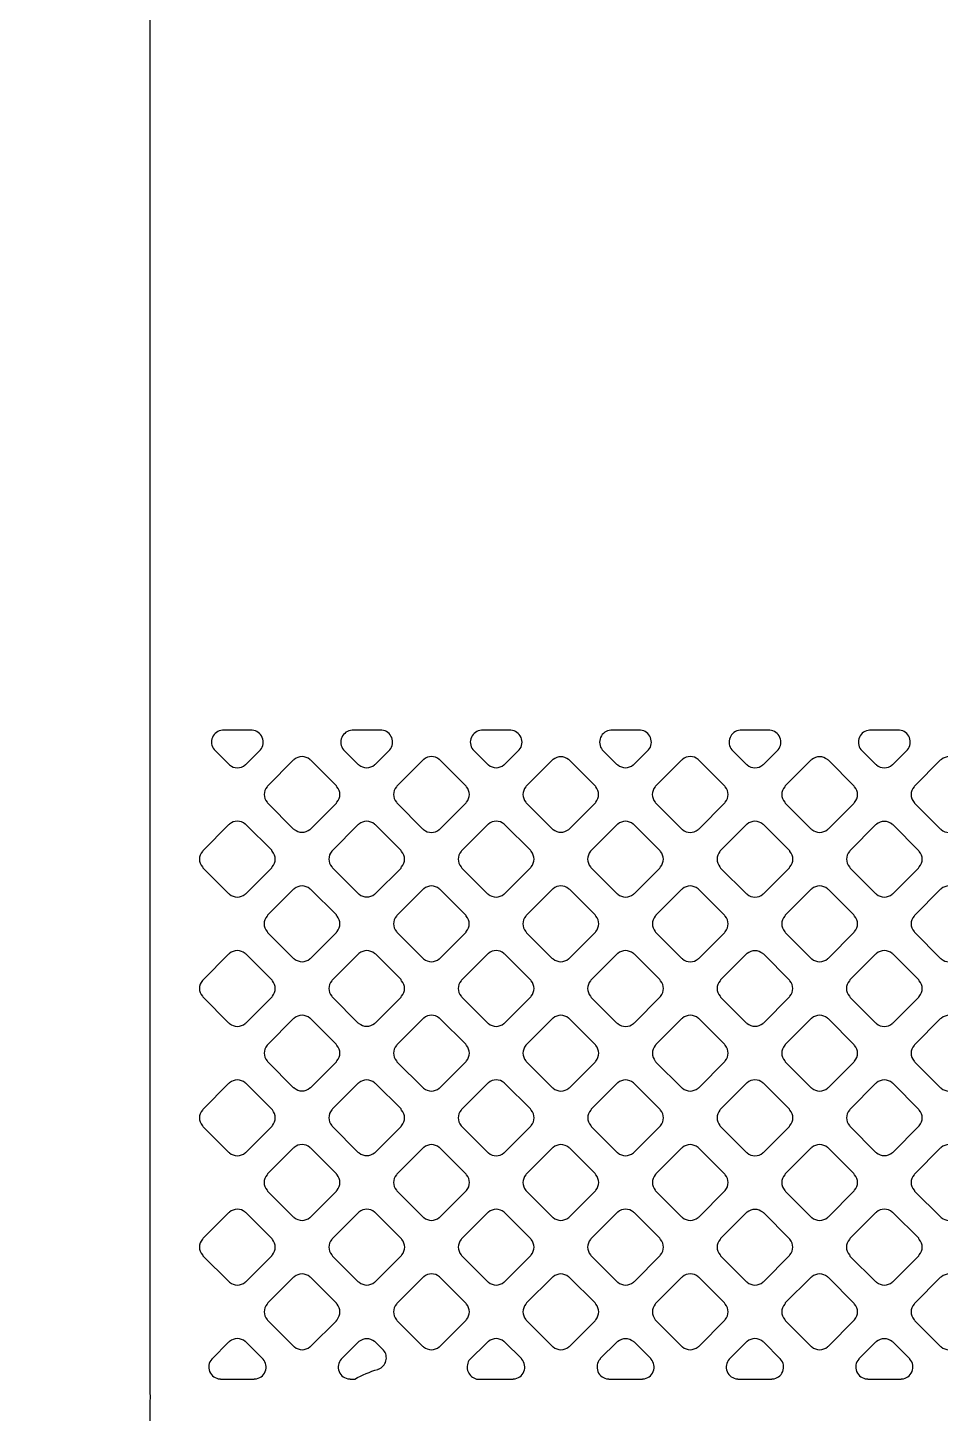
# Model space of a CAD drawing. Extents: x 3811 to 4077, y -444 to -307.
# Drawn here: x 3953.937 to 3955.457, y -392.816 to -390.507 of the extents above; entities that cross this region are included whole.
import ezdxf

# ---------------------------------------------------------------- set-up
doc = ezdxf.new("R2010")
doc.units = 0
doc.layers.add('gbr-dxf', color=7, linetype='Continuous')
doc.layers.add('gbr-outline-dxf', color=2, linetype='Continuous')

msp = doc.modelspace()

# ---------------------------------------------------------------- linework, layer by layer
at = {"layer": 'gbr-dxf', "linetype": 'Continuous'}
for points in [[(3967.7084, -389.4484), (3967.7084, -392.5753, 0.192286), (3967.7148, -392.5887, -0.22971), (3967.7338, -392.6279), (3967.7338, -397.215, -0.411228), (3967.4371, -397.5116), (3962.4371, -397.5116, -0.41397), (3962.1407, -397.2152), (3962.1407, -396.8391, 0.414216), (3961.4371, -396.1355), (3954.4372, -396.1355, -0.41422), (3954.1407, -395.8391), (3954.1407, -392.7951, -0.035756), (3954.1407, -392.7948)], [(3954.1407, -392.7948, 0.489847), (3954.1407, -392.7948), (3954.1407, -392.7937, 0.489847), (3954.1407, -392.7937), (3954.1407, -392.7937, 0.091639), (3954.141, -392.7864, -0.055991), (3954.141, -392.7859, -0.050808), (3954.1407, -392.7808), (3954.1407, -392.7434, -0.022988), (3954.1407, -392.7412), (3954.1407, -392.5528, -0.03889), (3954.1407, -392.5489), (3954.1407, -392.3133, -0.03889), (3954.1407, -392.3094), (3954.1407, -392.1209, -0.022988), (3954.1407, -392.1187), (3954.1407, -391.8813, -0.022988), (3954.1407, -391.8791), (3954.1407, -391.6907, -0.03889), (3954.1407, -391.6868), (3954.1407, -391.4512, -0.03889), (3954.1407, -391.4473), (3954.1407, -391.2588, -0.022988), (3954.1407, -391.2566), (3954.1407, -391.0202, -0.03889), (3954.1407, -391.0163), (3954.1407, -390.8286, -0.03889), (3954.1407, -390.8248), (3954.1407, -390.5882, -0.022988), (3954.1407, -390.586), (3954.1407, -390.3967, -0.022988)]]:
    msp.add_lwpolyline(points, format="xyb", dxfattribs=at)
for points in [[(3954.2472, -391.7097), (3954.2716, -391.7341, -0.08335), (3954.273, -391.735, 0.379674), (3954.2989, -391.735, -0.096608), (3954.3006, -391.734), (3954.3245, -391.7101, 0.604886), (3954.3106, -391.6773), (3954.2611, -391.6773, 0.593598)], [(3954.4627, -391.7099), (3954.4866, -391.7339, -0.104018), (3954.4884, -391.7349, 0.379731), (3954.5144, -391.7349, -0.09572), (3954.516, -391.7339), (3954.54, -391.71, 0.595677), (3954.5266, -391.6773), (3954.477, -391.6773, 0.606813)], [(3954.6781, -391.7095), (3954.7025, -391.7339, -0.095935), (3954.7041, -391.7349, 0.379674), (3954.73, -391.7349, -0.096466), (3954.7317, -391.7339), (3954.7555, -391.7101, 0.610485), (3954.7413, -391.6773), (3954.6924, -391.6773, 0.593661)], [(3954.8938, -391.7101), (3954.9177, -391.7339, -0.104018), (3954.9194, -391.7349, 0.379731), (3954.9454, -391.7349, -0.09572), (3954.9471, -391.7339), (3954.971, -391.71, 0.595677), (3954.9576, -391.6773), (3954.9081, -391.6773, 0.610399)], [(3955.1098, -391.7103), (3955.1335, -391.734, -0.091437), (3955.135, -391.735, 0.379731), (3955.161, -391.735, -0.096265), (3955.1627, -391.734), (3955.1866, -391.71, 0.604586), (3955.1727, -391.6773), (3955.1232, -391.6773, 0.606286)], [(3955.3245, -391.7096), (3955.349, -391.7341, -0.096266), (3955.3506, -391.735, 0.379731), (3955.3766, -391.735, -0.09572), (3955.3782, -391.7341), (3955.4023, -391.71, 0.595677), (3955.3889, -391.6773), (3955.3391, -391.6773, 0.59988)], [(3954.3356, -391.7975, -0.091745), (3954.3365, -391.799), (3954.3791, -391.8416, -0.095916), (3954.3807, -391.8426, 0.379731), (3954.4067, -391.8426, -0.096265), (3954.4084, -391.8416), (3954.4508, -391.7992, -0.095916), (3954.4518, -391.7975, 0.379731), (3954.4518, -391.7715, -0.096265), (3954.4508, -391.7699), (3954.4082, -391.7273, -0.091964), (3954.4067, -391.7264, 0.379731), (3954.3807, -391.7264, -0.095756), (3954.3791, -391.7274), (3954.3365, -391.7699, -0.095628), (3954.3356, -391.7715, 0.379731)], [(3954.5509, -391.7975, -0.095506), (3954.5519, -391.7991), (3954.5945, -391.8418, -0.100039), (3954.5962, -391.8428, 0.379674), (3954.6222, -391.8428, -0.096466), (3954.6238, -391.8418), (3954.6665, -391.7991, -0.096332), (3954.6675, -391.7975, 0.379289), (3954.6675, -391.7715, -0.099534), (3954.6665, -391.7698), (3954.6238, -391.7272, -0.095602), (3954.6222, -391.7262, 0.379293), (3954.5963, -391.7262, -0.095956), (3954.5946, -391.7272), (3954.5519, -391.7699, -0.096332), (3954.5509, -391.7715, 0.379289)], [(3954.7666, -391.7715, 0.379594), (3954.7666, -391.7975, -0.092244), (3954.7676, -391.799), (3954.8101, -391.8416, -0.096266), (3954.8118, -391.8426, 0.379731), (3954.8378, -391.8426, -0.09572), (3954.8394, -391.8416), (3954.8818, -391.7992, -0.096332), (3954.8828, -391.7975, 0.379289), (3954.8828, -391.7716, -0.095506), (3954.8819, -391.7699), (3954.8392, -391.7273, -0.091737), (3954.8377, -391.7264, 0.379196), (3954.8117, -391.7264, -0.095612), (3954.8101, -391.7273), (3954.7676, -391.7699, -0.095628)], [(3954.982, -391.7975, -0.095865), (3954.9829, -391.7992), (3955.0255, -391.8418, -0.099696), (3955.0272, -391.8428, 0.379731), (3955.0532, -391.8428, -0.096265), (3955.0549, -391.8418), (3955.0975, -391.7991, -0.095916), (3955.0985, -391.7975, 0.379731), (3955.0985, -391.7715, -0.091745), (3955.0976, -391.7699), (3955.0547, -391.7271, -0.087516), (3955.0533, -391.7262, 0.379731), (3955.0273, -391.7262, -0.09572), (3955.0257, -391.7272), (3954.9829, -391.7699, -0.096266), (3954.982, -391.7715, 0.379731)], [(3955.1976, -391.7974, -0.099534), (3955.1986, -391.7992), (3955.2412, -391.8417, -0.103498), (3955.243, -391.8427, 0.379293), (3955.2689, -391.8427, -0.095956), (3955.2706, -391.8417), (3955.313, -391.7993, -0.096332), (3955.314, -391.7976, 0.379289), (3955.314, -391.7717, -0.103506), (3955.313, -391.7699), (3955.2704, -391.7274, -0.100039), (3955.2687, -391.7264, 0.379674), (3955.2428, -391.7264, -0.096466), (3955.2411, -391.7274), (3955.1986, -391.7699, -0.096332), (3955.1977, -391.7715, 0.379289)], [(3955.4131, -391.7976, -0.087314), (3955.414, -391.7991), (3955.4567, -391.8418, -0.091964), (3955.4583, -391.8428, 0.379731), (3955.4843, -391.8428, -0.096265), (3955.4859, -391.8418), (3955.5286, -391.7991, -0.095916), (3955.5295, -391.7975, 0.379731), (3955.5295, -391.7715, -0.099825), (3955.5285, -391.7698), (3955.4861, -391.7273, -0.095958), (3955.4844, -391.7263, 0.379731), (3955.4585, -391.7263, -0.09572), (3955.4568, -391.7273), (3955.4141, -391.77, -0.096266), (3955.4131, -391.7717, 0.379731)], [(3954.2277, -391.9053, -0.087314), (3954.2286, -391.9068), (3954.2713, -391.9495, -0.091913), (3954.2729, -391.9505, 0.379731), (3954.2988, -391.9505, -0.09572), (3954.3005, -391.9495), (3954.3432, -391.9068, -0.095958), (3954.3441, -391.9052, 0.379731), (3954.3441, -391.8792, -0.100032), (3954.3431, -391.8775), (3954.3007, -391.835, -0.096266), (3954.299, -391.834, 0.379731), (3954.273, -391.834, -0.09572), (3954.2714, -391.835), (3954.2287, -391.8777, -0.095958), (3954.2277, -391.8794, 0.379731)], [(3954.4433, -391.9051, -0.092061), (3954.4442, -391.9067), (3954.4869, -391.9495, -0.095585), (3954.4886, -391.9504, 0.379594), (3954.5145, -391.9504, -0.096466), (3954.5162, -391.9494), (3954.5586, -391.907, -0.096266), (3954.5596, -391.9053, 0.379289), (3954.5596, -391.8794, -0.095866), (3954.5586, -391.8778), (3954.5159, -391.835, -0.091364), (3954.5143, -391.8341, 0.379214), (3954.4884, -391.8341, -0.096625), (3954.4867, -391.8351), (3954.4442, -391.8776, -0.095916), (3954.4433, -391.8792, 0.379289)], [(3954.6587, -391.9053, -0.095865), (3954.6597, -391.907), (3954.7022, -391.9495, -0.099696), (3954.7039, -391.9505, 0.379731), (3954.7299, -391.9505, -0.096265), (3954.7315, -391.9495), (3954.7742, -391.9068, -0.096266), (3954.7752, -391.9052, 0.379731), (3954.7752, -391.8792, -0.100254), (3954.7742, -391.8775), (3954.7317, -391.835, -0.095916), (3954.7301, -391.834, 0.379731), (3954.7041, -391.834, -0.096265), (3954.7024, -391.835), (3954.6597, -391.8777, -0.096266), (3954.6587, -391.8794, 0.379731)], [(3954.8743, -391.9052, -0.091685), (3954.8753, -391.9067), (3954.918, -391.9494, -0.095916), (3954.9196, -391.9504, 0.379731), (3954.9456, -391.9504, -0.096265), (3954.9472, -391.9494), (3954.9897, -391.907, -0.095916), (3954.9906, -391.9053, 0.379731), (3954.9906, -391.8794, -0.096265), (3954.9897, -391.8777), (3954.947, -391.835, -0.091855), (3954.9454, -391.8341, 0.379731), (3954.9194, -391.8341, -0.096265), (3954.9178, -391.8351), (3954.8753, -391.8776, -0.095916), (3954.8743, -391.8792, 0.379731)], [(3955.0898, -391.9053, -0.099603), (3955.0908, -391.907), (3955.1333, -391.9496, -0.103498), (3955.1351, -391.9506, 0.379293), (3955.1611, -391.9506, -0.096265), (3955.1627, -391.9496), (3955.2054, -391.9069, -0.095916), (3955.2064, -391.9053, 0.379289), (3955.2064, -391.8793, -0.087715), (3955.2055, -391.8778), (3955.1627, -391.8351, -0.099727), (3955.161, -391.8341, 0.379594), (3955.135, -391.8341, -0.096466), (3955.1334, -391.8351), (3955.0908, -391.8777, -0.096332), (3955.0898, -391.8793, 0.379321)], [(3955.3055, -391.9053, -0.100032), (3955.3065, -391.907), (3955.3488, -391.9494, -0.103868), (3955.3506, -391.9504, 0.379731), (3955.3766, -391.9504, -0.096265), (3955.3783, -391.9494), (3955.4207, -391.907, -0.095916), (3955.4217, -391.9053, 0.379731), (3955.4217, -391.8794, -0.104215), (3955.4206, -391.8776), (3955.3783, -391.8352, -0.09979), (3955.3766, -391.8342, 0.379731), (3955.3506, -391.8342, -0.09572), (3955.3489, -391.8352), (3955.3064, -391.8777, -0.096266), (3955.3055, -391.8793, 0.379731)], [(3954.3354, -392.013, -0.09512), (3954.3364, -392.0146), (3954.3791, -392.0573, -0.099368), (3954.3808, -392.0583, 0.379674), (3954.4067, -392.0582, -0.096103), (3954.4083, -392.0573), (3954.4509, -392.0147, -0.096332), (3954.4519, -392.013, 0.379289), (3954.4519, -391.9871, -0.107077), (3954.4509, -391.9852), (3954.4084, -391.9428, -0.103498), (3954.4066, -391.9418, 0.379293), (3954.3807, -391.9418, -0.095956), (3954.379, -391.9428), (3954.3364, -391.9854, -0.096111), (3954.3354, -391.987, 0.379321)], [(3954.551, -392.013, -0.083172), (3954.5519, -392.0144), (3954.5947, -392.0572, -0.087516), (3954.5962, -392.0582, 0.379731), (3954.6222, -392.0582, -0.09572), (3954.6238, -392.0572), (3954.6664, -392.0146, -0.096266), (3954.6673, -392.013, 0.379731), (3954.6673, -391.987, -0.08798), (3954.6664, -391.9855), (3954.6236, -391.9427, -0.083134), (3954.6222, -391.9419, 0.379731), (3954.5963, -391.9419, -0.096265), (3954.5946, -391.9428), (3954.552, -391.9854, -0.095916), (3954.551, -391.9871, 0.379731)], [(3954.7665, -392.013, -0.103429), (3954.7675, -392.0148), (3954.8099, -392.0572, -0.107229), (3954.8118, -392.0583, 0.379674), (3954.8377, -392.0582, -0.096466), (3954.8394, -392.0573), (3954.882, -392.0147, -0.096111), (3954.8829, -392.013, 0.379321), (3954.883, -391.9871, -0.107365), (3954.8819, -391.9852), (3954.8395, -391.9428, -0.103923), (3954.8377, -391.9418, 0.379293), (3954.8117, -391.9418, -0.096265), (3954.8101, -391.9427), (3954.7675, -391.9854, -0.096111), (3954.7665, -391.987, 0.379289)], [(3954.9821, -392.013, -0.082704), (3954.9829, -392.0144), (3955.0259, -392.0574, -0.086956), (3955.0274, -392.0583, 0.379293), (3955.0533, -392.0583, -0.095956), (3955.055, -392.0573), (3955.0975, -392.0148, -0.096332), (3955.0985, -392.0131, 0.379289), (3955.0985, -391.9872, -0.087715), (3955.0976, -391.9857), (3955.0547, -391.9428, -0.086003), (3955.0532, -391.9419, 0.379506), (3955.0273, -391.9419, -0.095973), (3955.0257, -391.9428), (3954.9831, -391.9854, -0.096332), (3954.9821, -391.9871, 0.379289)], [(3955.1977, -392.0131, -0.103621), (3955.1987, -392.0149), (3955.241, -392.0572, -0.107548), (3955.2428, -392.0582, 0.379731), (3955.2688, -392.0582, -0.09572), (3955.2704, -392.0573), (3955.313, -392.0147, -0.096266), (3955.314, -392.013, 0.379731), (3955.314, -391.9871, -0.100032), (3955.313, -391.9853), (3955.2705, -391.9429, -0.095916), (3955.2689, -391.9419, 0.379731), (3955.2429, -391.9419, -0.096265), (3955.2413, -391.9429), (3955.1986, -391.9855, -0.095916), (3955.1977, -391.9871, 0.379731)], [(3955.4131, -392.013, -0.091663), (3955.4141, -392.0146), (3955.4568, -392.0573, -0.095628), (3955.4584, -392.0583, 0.379731), (3955.4844, -392.0583, -0.096265), (3955.486, -392.0573), (3955.5286, -392.0148, -0.095916), (3955.5295, -392.0131, 0.379731), (3955.5295, -391.9871, -0.096117), (3955.5286, -391.9855), (3955.4859, -391.9428, -0.092126), (3955.4843, -391.9419, 0.379731), (3955.4583, -391.9419, -0.09572), (3955.4567, -391.9428), (3955.4141, -391.9854, -0.096266), (3955.4131, -391.9871, 0.379731)], [(3954.2277, -392.1207, -0.095506), (3954.2287, -392.1223), (3954.2713, -392.165, -0.100039), (3954.273, -392.166, 0.379674), (3954.299, -392.166, -0.096466), (3954.3006, -392.165), (3954.3432, -392.1224, -0.096128), (3954.3442, -392.1208, 0.379506), (3954.3442, -392.0948, -0.094605), (3954.3432, -392.0932), (3954.3006, -392.0506, -0.103923), (3954.2988, -392.0496, 0.379293), (3954.2728, -392.0496, -0.095956), (3954.2712, -392.0506), (3954.2287, -392.0931, -0.096332), (3954.2277, -392.0947, 0.379289)], [(3954.4433, -392.1208, -0.095756), (3954.4442, -392.1224), (3954.4867, -392.1649, -0.099832), (3954.4884, -392.1659, 0.379731), (3954.5144, -392.1659, -0.09572), (3954.516, -392.1649), (3954.5586, -392.1224, -0.096266), (3954.5596, -392.1207, 0.379731), (3954.5596, -392.0948, -0.107718), (3954.5585, -392.0929), (3954.5163, -392.0506, -0.103821), (3954.5145, -392.0496, 0.379731), (3954.4885, -392.0496, -0.096265), (3954.4869, -392.0506), (3954.4442, -392.0932, -0.095916), (3954.4433, -392.0948, 0.379731)], [(3954.6587, -392.1207, -0.082704), (3954.6596, -392.1221), (3954.7026, -392.1651, -0.087516), (3954.7041, -392.166, 0.379674), (3954.73, -392.166, -0.096608), (3954.7316, -392.165), (3954.7742, -392.1225, -0.096111), (3954.7752, -392.1208, 0.379289), (3954.7752, -392.0949, -0.087284), (3954.7743, -392.0934), (3954.7313, -392.0504, -0.083168), (3954.7299, -392.0495, 0.379293), (3954.704, -392.0495, -0.095956), (3954.7023, -392.0505), (3954.6597, -392.0931, -0.096332), (3954.6587, -392.0948, 0.379289)], [(3954.8743, -392.1208, -0.103612), (3954.8753, -392.1226), (3954.9177, -392.165, -0.107548), (3954.9196, -392.1661, 0.379731), (3954.9456, -392.1661, -0.09572), (3954.9472, -392.1651), (3954.9898, -392.1225, -0.096266), (3954.9908, -392.1209, 0.379731), (3954.9908, -392.0949, -0.107718), (3954.9897, -392.093), (3954.9473, -392.0506, -0.104018), (3954.9455, -392.0496, 0.379731), (3954.9195, -392.0496, -0.09572), (3954.9179, -392.0506), (3954.8753, -392.0932, -0.096266), (3954.8743, -392.0948, 0.379731)], [(3955.0899, -392.1208, -0.087314), (3955.0908, -392.1223), (3955.1335, -392.165, -0.091703), (3955.1351, -392.1659, 0.379731), (3955.1611, -392.1659, -0.096265), (3955.1627, -392.165), (3955.2053, -392.1224, -0.095916), (3955.2062, -392.1208, 0.379731), (3955.2062, -392.0948, -0.083235), (3955.2053, -392.0934), (3955.1627, -392.0507, -0.096121), (3955.161, -392.0497, 0.379731), (3955.135, -392.0497, -0.09572), (3955.1334, -392.0507), (3955.0909, -392.0932, -0.096266), (3955.0899, -392.0949, 0.379731)], [(3955.3053, -392.1208, -0.103825), (3955.3064, -392.1226), (3955.3488, -392.165, -0.107794), (3955.3506, -392.1661, 0.379731), (3955.3766, -392.1661, -0.096265), (3955.3783, -392.1651), (3955.4208, -392.1225, -0.095916), (3955.4218, -392.1209, 0.379731), (3955.4218, -392.0949, -0.100266), (3955.4208, -392.0932), (3955.3782, -392.0506, -0.096266), (3955.3766, -392.0496, 0.379731), (3955.3506, -392.0496, -0.09572), (3955.3489, -392.0506), (3955.3063, -392.0932, -0.096266), (3955.3053, -392.0948, 0.379731)], [(3954.3356, -392.2285, -0.100032), (3954.3366, -392.2302), (3954.3789, -392.2726, -0.103868), (3954.3807, -392.2736, 0.379731), (3954.4067, -392.2736, -0.096265), (3954.4084, -392.2726), (3954.4508, -392.2302, -0.095916), (3954.4518, -392.2286, 0.379731), (3954.4518, -392.2026, -0.103999), (3954.4507, -392.2008), (3954.4084, -392.1584, -0.100601), (3954.4067, -392.1574, 0.379731), (3954.3807, -392.1574, -0.09572), (3954.379, -392.1584), (3954.3365, -392.2009, -0.096266), (3954.3356, -392.2025, 0.379731)], [(3954.5509, -392.2285, -0.087248), (3954.5518, -392.23), (3954.5947, -392.2729, -0.091364), (3954.5962, -392.2738, 0.379674), (3954.6222, -392.2738, -0.096608), (3954.6238, -392.2728), (3954.6665, -392.2301, -0.095916), (3954.6675, -392.2285, 0.379289), (3954.6675, -392.2026, -0.099534), (3954.6665, -392.2008), (3954.6238, -392.1582, -0.095602), (3954.6222, -392.1572, 0.379214), (3954.5963, -392.1572, -0.096625), (3954.5946, -392.1582), (3954.5519, -392.2009, -0.096332), (3954.5509, -392.2026, 0.379289)], [(3954.7666, -392.2285, -0.092139), (3954.7676, -392.2301), (3954.8103, -392.2728, -0.095916), (3954.8119, -392.2737, 0.379731), (3954.8379, -392.2737, -0.096265), (3954.8395, -392.2728), (3954.882, -392.2303, -0.095916), (3954.8829, -392.2287, 0.379731), (3954.8829, -392.2027, -0.096265), (3954.882, -392.2011), (3954.8393, -392.1584, -0.091913), (3954.8377, -392.1574, 0.379731), (3954.8117, -392.1574, -0.09572), (3954.8101, -392.1584), (3954.7676, -392.2009, -0.096266), (3954.7666, -392.2025, 0.379731)], [(3954.9821, -392.2287, -0.095865), (3954.9831, -392.2303), (3955.0255, -392.2728, -0.099696), (3955.0272, -392.2738, 0.379731), (3955.0532, -392.2738, -0.096265), (3955.0549, -392.2728), (3955.0975, -392.2301, -0.095916), (3955.0985, -392.2285, 0.379731), (3955.0985, -392.2025, -0.100266), (3955.0975, -392.2008), (3955.055, -392.1583, -0.096266), (3955.0534, -392.1574, 0.379731), (3955.0274, -392.1574, -0.09572), (3955.0258, -392.1583), (3954.9831, -392.2011, -0.096266), (3954.9821, -392.2027, 0.379731)], [(3955.1976, -392.2285, -0.091476), (3955.1986, -392.23), (3955.2413, -392.2728, -0.095585), (3955.243, -392.2738, 0.379324), (3955.2689, -392.2738, -0.096117), (3955.2705, -392.2728), (3955.313, -392.2303, -0.095585), (3955.314, -392.2287, 0.379674), (3955.314, -392.2027, -0.096608), (3955.313, -392.2011), (3955.2703, -392.1584, -0.091913), (3955.2687, -392.1574, 0.379731), (3955.2428, -392.1574, -0.09572), (3955.2411, -392.1584), (3955.1986, -392.2009, -0.096111), (3955.1977, -392.2025, 0.379289)], [(3955.4131, -392.2287, -0.095506), (3955.4141, -392.2303), (3955.4566, -392.2728, -0.099711), (3955.4583, -392.2738, 0.379293), (3955.4843, -392.2738, -0.096265), (3955.4859, -392.2728), (3955.5286, -392.2301, -0.095916), (3955.5295, -392.2285, 0.379289), (3955.5296, -392.2026, -0.092061), (3955.5286, -392.201), (3955.4859, -392.1583, -0.0873), (3955.4844, -392.1573, 0.379674), (3955.4585, -392.1574, -0.096466), (3955.4568, -392.1583), (3955.4141, -392.2011, -0.096332), (3955.4131, -392.2027, 0.379289)], [(3954.2277, -392.3364, -0.099825), (3954.2287, -392.3381), (3954.2711, -392.3804, -0.103642), (3954.2729, -392.3815, 0.379731), (3954.2989, -392.3815, -0.09572), (3954.3005, -392.3805), (3954.3432, -392.3378, -0.096266), (3954.3442, -392.3362, 0.379731), (3954.3442, -392.3102, -0.087314), (3954.3432, -392.3087), (3954.3007, -392.2661, -0.100054), (3954.2989, -392.2651, 0.379731), (3954.273, -392.2651, -0.096265), (3954.2713, -392.2661), (3954.2287, -392.3087, -0.095916), (3954.2277, -392.3104, 0.379731)], [(3954.4433, -392.3362, -0.099643), (3954.4442, -392.3379), (3954.4868, -392.3804, -0.103821), (3954.4886, -392.3815, 0.379674), (3954.5145, -392.3814, -0.096466), (3954.5162, -392.3805), (3954.5586, -392.338, -0.096332), (3954.5596, -392.3364, 0.379289), (3954.5596, -392.3104, -0.103884), (3954.5586, -392.3086), (3954.5161, -392.2661, -0.099933), (3954.5143, -392.2651, 0.379293), (3954.4884, -392.2651, -0.096625), (3954.4867, -392.2661), (3954.4442, -392.3086, -0.096111), (3954.4433, -392.3102, 0.379289)], [(3954.6587, -392.3364, -0.087034), (3954.6596, -392.3378), (3954.7025, -392.3807, -0.091437), (3954.704, -392.3816, 0.379731), (3954.73, -392.3816, -0.096265), (3954.7316, -392.3806), (3954.7743, -392.338, -0.096266), (3954.7753, -392.3363, 0.379731), (3954.7753, -392.3104, -0.100032), (3954.7743, -392.3086), (3954.7317, -392.266, -0.096266), (3954.7301, -392.2651, 0.379731), (3954.7041, -392.2651, -0.09572), (3954.7024, -392.266), (3954.6597, -392.3088, -0.096266), (3954.6587, -392.3104, 0.379731)], [(3954.8745, -392.3363, -0.096265), (3954.8754, -392.3379), (3954.9181, -392.3806, -0.083056), (3954.9195, -392.3815, 0.379731), (3954.9455, -392.3815, -0.09572), (3954.9471, -392.3805), (3954.9897, -392.338, -0.096266), (3954.9907, -392.3364, 0.379731), (3954.9907, -392.3104, -0.092139), (3954.9897, -392.3088), (3954.947, -392.2661, -0.087638), (3954.9455, -392.2652, 0.379731), (3954.9196, -392.2652, -0.096265), (3954.9179, -392.2662), (3954.8754, -392.3087, -0.095916), (3954.8745, -392.3103, 0.379731)], [(3955.0898, -392.3363, -0.099534), (3955.0908, -392.338), (3955.1333, -392.3806, -0.103821), (3955.1351, -392.3816, 0.379631), (3955.1611, -392.3816, -0.096569), (3955.1627, -392.3806), (3955.2054, -392.3379, -0.096111), (3955.2064, -392.3363, 0.379289), (3955.2064, -392.3104, -0.095866), (3955.2054, -392.3087), (3955.1629, -392.2662, -0.107634), (3955.161, -392.2651, 0.379293), (3955.135, -392.2651, -0.096625), (3955.1334, -392.2661), (3955.0908, -392.3087, -0.096627), (3955.0898, -392.3104, 0.379229)], [(3955.3055, -392.3104, 0.379674), (3955.3055, -392.3363, -0.092059), (3955.3064, -392.3379), (3955.349, -392.3805, -0.096266), (3955.3506, -392.3814, 0.379731), (3955.3766, -392.3814, -0.09572), (3955.3782, -392.3805), (3955.4207, -392.338, -0.096332), (3955.4217, -392.3364, 0.379289), (3955.4217, -392.3104, -0.09601), (3955.4207, -392.3088), (3955.3781, -392.2662, -0.091737), (3955.3765, -392.2652, 0.379239), (3955.3506, -392.2652, -0.095649), (3955.349, -392.2662), (3955.3064, -392.3087, -0.095935)], [(3954.3354, -392.444, -0.103506), (3954.3364, -392.4458), (3954.3789, -392.4882, -0.107634), (3954.3808, -392.4893, 0.379674), (3954.4067, -392.4893, -0.096248), (3954.4084, -392.4883), (3954.4509, -392.4457, -0.096332), (3954.4519, -392.4441, 0.379289), (3954.4519, -392.4181, -0.099534), (3954.4509, -392.4164), (3954.4083, -392.3738, -0.095602), (3954.4066, -392.3728, 0.379293), (3954.3807, -392.3728, -0.095956), (3954.379, -392.3738), (3954.3364, -392.4164, -0.096111), (3954.3354, -392.4181, 0.379321)], [(3954.551, -392.4441, -0.091558), (3954.552, -392.4456), (3954.5947, -392.4883, -0.096266), (3954.5963, -392.4893, 0.379731), (3954.6223, -392.4893, -0.09572), (3954.6239, -392.4883), (3954.6665, -392.4458, -0.096266), (3954.6675, -392.4442, 0.379731), (3954.6675, -392.4182, -0.096225), (3954.6665, -392.4165), (3954.6238, -392.3738, -0.092126), (3954.6222, -392.3729, 0.379731), (3954.5963, -392.3729, -0.09572), (3954.5946, -392.3739), (3954.552, -392.4165, -0.096266), (3954.551, -392.4181, 0.379731)], [(3954.7666, -392.4442, -0.095756), (3954.7676, -392.4458), (3954.8101, -392.4883, -0.099832), (3954.8118, -392.4893, 0.379731), (3954.8378, -392.4893, -0.09572), (3954.8394, -392.4883), (3954.882, -392.4457, -0.095916), (3954.8829, -392.4441, 0.379731), (3954.8829, -392.4181, -0.107762), (3954.8819, -392.4162), (3954.8396, -392.374, -0.104018), (3954.8378, -392.3729, 0.379731), (3954.8119, -392.3729, -0.09572), (3954.8102, -392.3739), (3954.7676, -392.4165, -0.095916), (3954.7666, -392.4182, 0.379731)], [(3954.9821, -392.4441, -0.082787), (3954.9829, -392.4454), (3955.0259, -392.4884, -0.087737), (3955.0274, -392.4893, 0.379674), (3955.0533, -392.4893, -0.096608), (3955.055, -392.4883), (3955.0975, -392.4458, -0.096227), (3955.0985, -392.4442, 0.379506), (3955.0985, -392.4182, -0.089768), (3955.0976, -392.4167), (3955.0546, -392.3737, -0.083), (3955.0532, -392.3729, 0.379293), (3955.0273, -392.3729, -0.096625), (3955.0257, -392.3739), (3954.9831, -392.4165, -0.096111), (3954.9821, -392.4181, 0.379289)], [(3955.1977, -392.4442, -0.103612), (3955.1987, -392.4459), (3955.241, -392.4882, -0.107548), (3955.2428, -392.4893, 0.379731), (3955.2688, -392.4893, -0.09572), (3955.2704, -392.4883), (3955.313, -392.4457, -0.096266), (3955.314, -392.4441, 0.379731), (3955.314, -392.4181, -0.107718), (3955.3129, -392.4162), (3955.2707, -392.374, -0.104018), (3955.2689, -392.3729, 0.379731), (3955.2429, -392.3729, -0.09572), (3955.2413, -392.3739), (3955.1986, -392.4165, -0.096266), (3955.1977, -392.4182, 0.379731)], [(3955.4131, -392.4441, -0.082704), (3955.414, -392.4454), (3955.457, -392.4884, -0.0873), (3955.4584, -392.4893, 0.379674), (3955.4844, -392.4893, -0.096466), (3955.486, -392.4883), (3955.5286, -392.4458, -0.096111), (3955.5295, -392.4442, 0.379289), (3955.5296, -392.4182, -0.087284), (3955.5287, -392.4167), (3955.4857, -392.3737, -0.083168), (3955.4843, -392.3729, 0.379293), (3955.4583, -392.3729, -0.095956), (3955.4567, -392.3739), (3955.4141, -392.4165, -0.096332), (3955.4131, -392.4181, 0.379289)], [(3954.2277, -392.5517, -0.087191), (3954.2286, -392.5532), (3954.2715, -392.5961, -0.091737), (3954.273, -392.597, 0.379674), (3954.299, -392.597, -0.096608), (3954.3006, -392.596), (3954.3432, -392.5535, -0.096111), (3954.3442, -392.5518, 0.379289), (3954.3442, -392.5259, -0.082787), (3954.3433, -392.5245), (3954.3004, -392.4816, -0.095602), (3954.2988, -392.4806, 0.379293), (3954.2728, -392.4807, -0.095956), (3954.2712, -392.4816), (3954.2287, -392.5241, -0.096332), (3954.2277, -392.5258, 0.379289)], [(3954.4433, -392.5518, -0.103612), (3954.4443, -392.5536), (3954.4867, -392.596, -0.107548), (3954.4886, -392.5971, 0.379731), (3954.5145, -392.5971, -0.09572), (3954.5162, -392.5961), (3954.5587, -392.5535, -0.095916), (3954.5597, -392.5519, 0.379731), (3954.5597, -392.5259, -0.100266), (3954.5587, -392.5242), (3954.5161, -392.4816, -0.095628), (3954.5145, -392.4806, 0.379731), (3954.4885, -392.4806, -0.096265), (3954.4869, -392.4816), (3954.4442, -392.5242, -0.096266), (3954.4433, -392.5259, 0.379731)], [(3954.6589, -392.5519, -0.091558), (3954.6598, -392.5535), (3954.7024, -392.596, -0.095916), (3954.704, -392.597, 0.379731), (3954.73, -392.597, -0.096265), (3954.7316, -392.596), (3954.7742, -392.5535, -0.095916), (3954.7752, -392.5518, 0.379731), (3954.7752, -392.5259, -0.096117), (3954.7742, -392.5242), (3954.7316, -392.4817, -0.092126), (3954.7301, -392.4807, 0.379731), (3954.7041, -392.4807, -0.09572), (3954.7024, -392.4817), (3954.6598, -392.5243, -0.096266), (3954.6589, -392.5259, 0.379731)], [(3954.8743, -392.5518, -0.095506), (3954.8753, -392.5535), (3954.9179, -392.5961, -0.100039), (3954.9196, -392.5971, 0.379674), (3954.9456, -392.5971, -0.096466), (3954.9472, -392.5961), (3954.9898, -392.5535, -0.096111), (3954.9908, -392.5519, 0.379289), (3954.9908, -392.5259, -0.10703), (3954.9897, -392.5241), (3954.9473, -392.4816, -0.103324), (3954.9455, -392.4806, 0.379293), (3954.9196, -392.4806, -0.096625), (3954.9179, -392.4816), (3954.8753, -392.5242, -0.096332), (3954.8743, -392.5259, 0.379289)], [(3955.0899, -392.5519, -0.087748), (3955.0908, -392.5534), (3955.1335, -392.596, -0.091964), (3955.1351, -392.597, 0.379731), (3955.1611, -392.597, -0.096265), (3955.1627, -392.596), (3955.2053, -392.5535, -0.095916), (3955.2062, -392.5518, 0.379731), (3955.2062, -392.5258, -0.083235), (3955.2053, -392.5245), (3955.1627, -392.4818, -0.095916), (3955.161, -392.4808, 0.379731), (3955.135, -392.4808, -0.095756), (3955.1334, -392.4818), (3955.0909, -392.5243, -0.095628), (3955.0899, -392.5259, 0.379731)], [(3955.3053, -392.5518, -0.103506), (3955.3063, -392.5536), (3955.3488, -392.5961, -0.107229), (3955.3507, -392.5971, 0.379674), (3955.3766, -392.5971, -0.096466), (3955.3783, -392.5961), (3955.4208, -392.5535, -0.096332), (3955.4218, -392.5519, 0.379289), (3955.4218, -392.5259, -0.107077), (3955.4208, -392.5241), (3955.3783, -392.4816, -0.103498), (3955.3765, -392.4806, 0.379293), (3955.3506, -392.4806, -0.095956), (3955.3489, -392.4816), (3955.3063, -392.5242, -0.096332), (3955.3053, -392.5259, 0.379289)], [(3954.3356, -392.6595, -0.091558), (3954.3365, -392.6611), (3954.3792, -392.7038, -0.095916), (3954.3809, -392.7048, 0.379731), (3954.4068, -392.7048, -0.096265), (3954.4085, -392.7038), (3954.4509, -392.6614, -0.095916), (3954.4519, -392.6597, 0.379731), (3954.4519, -392.6337, -0.096265), (3954.4509, -392.6321), (3954.4082, -392.5894, -0.092126), (3954.4067, -392.5885, 0.379731), (3954.3807, -392.5885, -0.09572), (3954.379, -392.5894), (3954.3365, -392.6319, -0.096266), (3954.3356, -392.6336, 0.379731)], [(3954.551, -392.6597, -0.09572), (3954.552, -392.6614), (3954.5945, -392.7038, -0.100054), (3954.5962, -392.7048, 0.379731), (3954.6222, -392.7048, -0.096265), (3954.6238, -392.7039), (3954.6665, -392.6612, -0.096266), (3954.6675, -392.6595, 0.379731), (3954.6675, -392.6336, -0.091558), (3954.6665, -392.632), (3954.6238, -392.5893, -0.087516), (3954.6224, -392.5884, 0.379731), (3954.5964, -392.5884, -0.096248), (3954.5947, -392.5894), (3954.552, -392.6321, -0.096266), (3954.551, -392.6337, 0.379731)], [(3954.7666, -392.6595, -0.100266), (3954.7676, -392.6613), (3954.8101, -392.7038, -0.10399), (3954.8119, -392.7048, 0.379321), (3954.8379, -392.7048, -0.095506), (3954.8395, -392.7038), (3954.8819, -392.6614, -0.098), (3954.8829, -392.6597, 0.379324), (3954.8829, -392.6338, -0.106082), (3954.8819, -392.6319), (3954.8394, -392.5894, -0.101949), (3954.8377, -392.5884, 0.37908), (3954.8117, -392.5885, -0.096117), (3954.8101, -392.5894), (3954.7676, -392.6319, -0.095916), (3954.7666, -392.6336, 0.379731)], [(3954.9821, -392.6597, -0.087314), (3954.983, -392.6612), (3955.0257, -392.7039, -0.091703), (3955.0272, -392.7048, 0.379731), (3955.0532, -392.7048, -0.096265), (3955.0549, -392.7039), (3955.0975, -392.6612, -0.096266), (3955.0985, -392.6595, 0.379731), (3955.0985, -392.6336, -0.100032), (3955.0975, -392.6319), (3955.055, -392.5894, -0.096266), (3955.0534, -392.5884, 0.379731), (3955.0274, -392.5884, -0.09572), (3955.0258, -392.5894), (3954.9831, -392.6321, -0.095958), (3954.9821, -392.6337, 0.379731)], [(3955.1977, -392.6595, -0.091745), (3955.1986, -392.6611), (3955.2413, -392.7038, -0.096627), (3955.2429, -392.7048, 0.379229), (3955.2689, -392.7048, -0.095506), (3955.2705, -392.7038), (3955.313, -392.6613, -0.095935), (3955.314, -392.6597, 0.379324), (3955.314, -392.6338, -0.096157), (3955.313, -392.6321), (3955.2703, -392.5894, -0.091364), (3955.2687, -392.5884, 0.379214), (3955.2428, -392.5885, -0.096625), (3955.2411, -392.5894), (3955.1986, -392.6319, -0.095916), (3955.1977, -392.6336, 0.379731)], [(3955.4131, -392.6597, -0.09572), (3955.4141, -392.6614), (3955.4566, -392.7038, -0.09979), (3955.4583, -392.7048, 0.379731), (3955.4843, -392.7048, -0.096225), (3955.4859, -392.7039), (3955.5286, -392.6612, -0.095916), (3955.5295, -392.6595, 0.379731), (3955.5295, -392.6336, -0.100266), (3955.5285, -392.6319), (3955.4861, -392.5894, -0.095916), (3955.4844, -392.5884, 0.379731), (3955.4585, -392.5884, -0.096265), (3955.4568, -392.5894), (3955.4141, -392.6321, -0.096266), (3955.4131, -392.6337, 0.379731)], [(3954.2432, -392.7253, 0.625632), (3954.257, -392.7585, -0.017815), (3954.2578, -392.7586), (3954.3139, -392.7586, -0.02326), (3954.3151, -392.7585, 0.62554), (3954.3288, -392.7253, -0.018054), (3954.3282, -392.7247), (3954.3008, -392.6972, -0.107548), (3954.2989, -392.6962, 0.379731), (3954.273, -392.6962, -0.09572), (3954.2713, -392.6972), (3954.2438, -392.7247, -0.018122)], [(3954.4589, -392.7253, 0.625306), (3954.4726, -392.7585, -0.020381), (3954.4736, -392.7586), (3954.4817, -392.7586, -0.051386), (3954.52, -392.7425, -0.025151), (3954.521, -392.7421, 0.516278), (3954.5295, -392.7106), (3954.516, -392.6972, -0.091964), (3954.5145, -392.6963, 0.379731), (3954.4885, -392.6963, -0.096265), (3954.4869, -392.6973), (3954.4595, -392.7247, -0.018122)], [(3954.6716, -392.728, 0.505442), (3954.6843, -392.7586), (3954.7455, -392.7586, -0.014595), (3954.746, -392.7585, 0.625484), (3954.7597, -392.7254, -0.022319), (3954.759, -392.7245), (3954.7316, -392.6971, -0.096266), (3954.73, -392.6962, 0.379731), (3954.704, -392.6962, -0.09572), (3954.7024, -392.6971)], [(3954.89, -392.7253, 0.625306), (3954.9037, -392.7585, -0.023224), (3954.9049, -392.7586), (3954.9606, -392.7586, -0.017871), (3954.9614, -392.7585, 0.625183), (3954.9751, -392.7253, -0.022397), (3954.9744, -392.7245), (3954.9472, -392.6972, -0.096227), (3954.9455, -392.6963, 0.379731), (3954.9196, -392.6963, -0.096265), (3954.9179, -392.6972), (3954.8905, -392.7246, -0.01801)], [(3955.1053, -392.7253, 0.625306), (3955.119, -392.7585, -0.017526), (3955.1198, -392.7586), (3955.176, -392.7586, -0.02326), (3955.1771, -392.7585, 0.625519), (3955.1908, -392.7253, -0.018054), (3955.1903, -392.7247), (3955.1629, -392.6972, -0.107548), (3955.161, -392.6962, 0.379731), (3955.135, -392.6962, -0.09572), (3955.1334, -392.6972), (3955.1059, -392.7247, -0.018122)], [(3955.321, -392.7253, 0.625242), (3955.3347, -392.7585, -0.023224), (3955.3359, -392.7586), (3955.3917, -392.7586, -0.017538), (3955.3925, -392.7585, 0.625484), (3955.4062, -392.7254, -0.01437), (3955.4058, -392.7249), (3955.3781, -392.6972, -0.087638), (3955.3766, -392.6963, 0.379731), (3955.3506, -392.6963, -0.096265), (3955.349, -392.6972), (3955.3216, -392.7246, -0.018312)]]:
    msp.add_lwpolyline(points, format="xyb", close=True, dxfattribs=at)
at = {"layer": 'gbr-outline-dxf', "linetype": 'Continuous', "const_width": 0.000025}
msp.add_lwpolyline([(3953.9368, -395.8387), (3953.9368, -388.4571, -0.211094), (3954.1001, -388.0874), (3959.7734, -382.9211, 0.211095), (3959.9367, -382.5514), (3959.9367, -374.6482, -0.414217), (3960.4367, -374.1482), (3973.4367, -374.1482, -0.414217), (3973.9367, -374.6482), (3973.9367, -382.5514, -0.211094), (3973.7734, -382.9211), (3968.1001, -388.0874, 0.211095), (3967.9367, -388.4571), (3967.9367, -397.2149, -0.414217), (3967.4367, -397.7149), (3962.4367, -397.7149, -0.414217), (3961.9367, -397.2149), (3961.9367, -396.8387, 0.414217), (3961.4367, -396.3387), (3954.4368, -396.3387, -0.414217)], format="xyb", close=True, dxfattribs=at)

doc.saveas('drawing.dxf')
